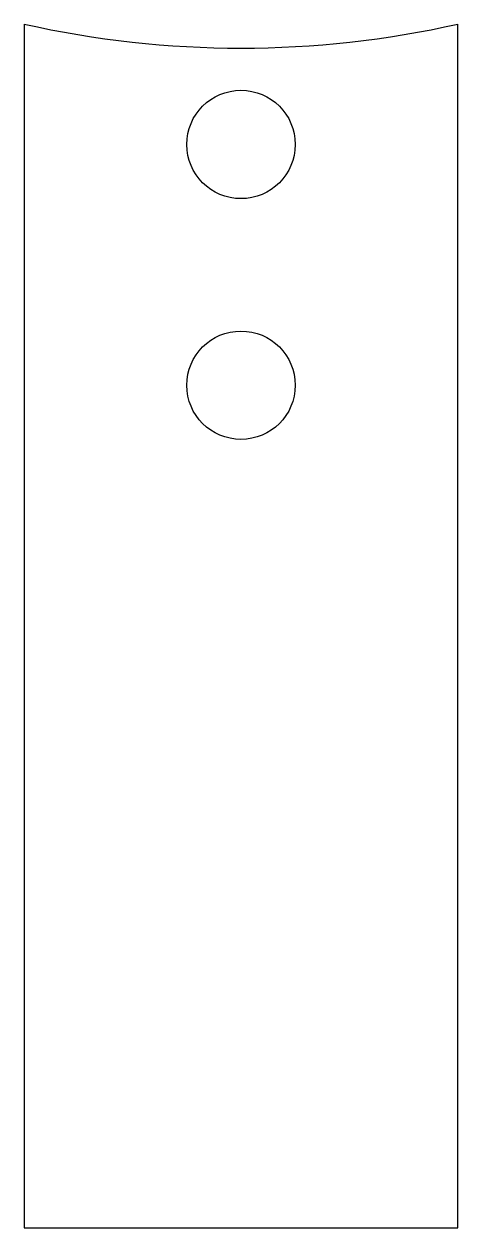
# Model space of a CAD drawing. Header units: millimetres. Extents: x 0 to 18, y 0 to 50.
import ezdxf

# ---------------------------------------------------------------- set-up
doc = ezdxf.new("R2010")
doc.units = ezdxf.units.MM

msp = doc.modelspace()

# ---------------------------------------------------------------- linework, layer by layer
for p, q in [((0, 50), (0, 0)), ((18, 0), (18, 50)), ((0, 0), (18, 0))]:
    msp.add_line(p, q)
for centre in [(9, 45), (9, 35)]:
    msp.add_circle(centre, 2.25)
msp.add_arc((9, 90), 41, 257.3196, 282.6804)

doc.saveas('drawing.dxf')
